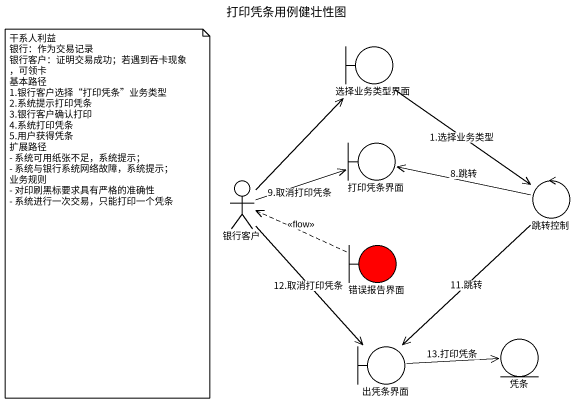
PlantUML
@startuml
title 打印凭条用例健壮性图
boundary 选择业务类型界面
boundary 打印凭条界面
actor 银行客户
control 跳转控制
boundary 错误报告界面 #FF0000
boundary 出凭条界面
entity 凭条
选择业务类型界面 --> 跳转控制 : 1.选择业务类型
银行客户 -up-> 选择业务类型界面
银行客户 -right-> 打印凭条界面 : 9.取消打印凭条
银行客户 --> 出凭条界面 : 12.取消打印凭条
跳转控制 -left-> 打印凭条界面 : 8.跳转
跳转控制 --> 出凭条界面 : 11.跳转
错误报告界面 .left.> 银行客户 : <<flow>>
出凭条界面 -right-> 凭条 : 13.打印凭条
note as N1
  干系人利益
  银行：作为交易记录
  银行客户：证明交易成功；若遇到吞卡现象，可领卡
  基本路径
  1.银行客户选择“打印凭条”业务类型
  2.系统提示打印凭条
  3.银行客户确认打印
  4.系统打印凭条
  5.用户获得凭条
  扩展路径
  - 系统可用纸张不足，系统提示；
  - 系统与银行系统网络故障，系统提示；
  业务规则
  - 对印刷黑标要求具有严格的准确性
  - 系统进行一次交易，只能打印一个凭条
end note
@enduml
